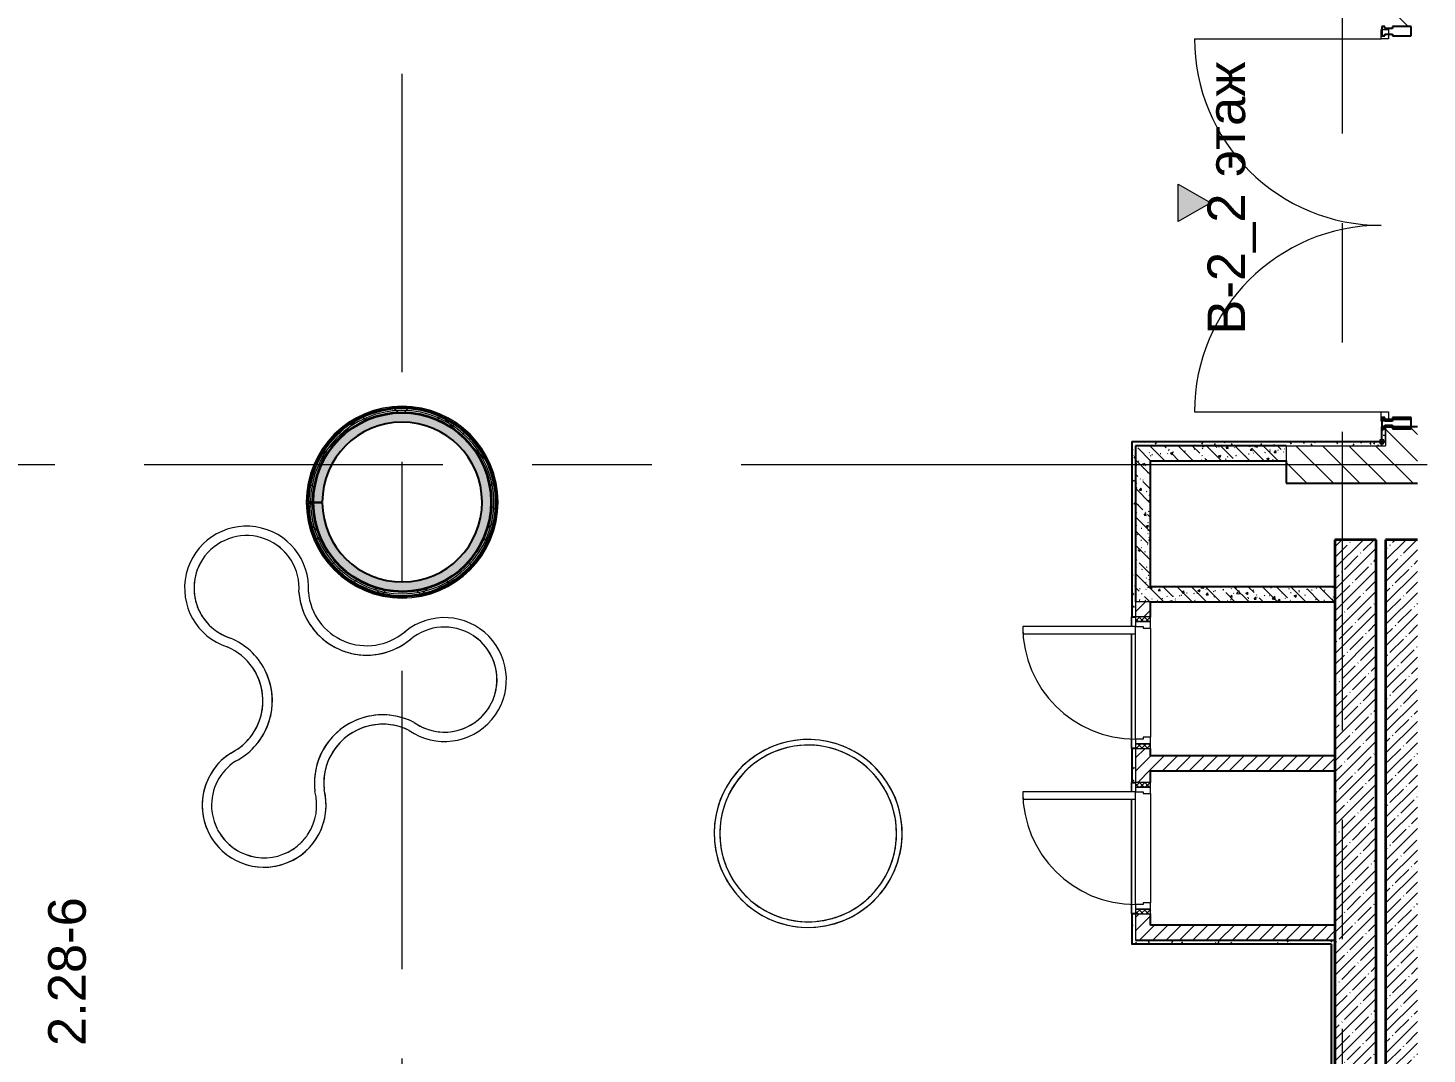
# Model space of a CAD drawing. Header units: millimetres. Extents: x 16345 to 138513, y -2470 to 23828.
# Drawn here: x 31320 to 38760, y 4664 to 10123 of the extents above; entities that cross this region are included whole.
import ezdxf

# ---------------------------------------------------------------- set-up
doc = ezdxf.new("R2010")
doc.units = ezdxf.units.MM
doc.linetypes.add('Осевая', pattern=[3175, 635, -476.25, 1587.5, -476.25])
for name, color, linetype, lineweight in [('A-DOOR', 7, 'Continuous', 9), ('A-DOOR-1', 7, 'Continuous', 13), ('A-DOOR-FRAM', 7, 'Continuous', 13), ('A-DOOR-FRAM-1', 7, 'Continuous', 9), ('A-GLAZ-CWMG', 7, 'Continuous', 9), ('A-GLAZ-CWMG-1', 7, 'Continuous', 25), ('A-WALL', 7, 'Continuous', 9), ('G-ANNO-SYMB', 7, 'Continuous', 9), ('I-WALL', 7, 'Continuous', 9), ('Оси', 7, 'Continuous', 9), ('Оси-2', 7, 'Осевая', 9)]:
    doc.layers.add(name, color=color, linetype=linetype, lineweight=lineweight)
for name, color, linetype, lineweight, true_color in [('A-WALL-2', 7, 'Continuous', 35, 0x3c3c3c), ('A-WALL-3', 7, 'Continuous', 25, 0x3c3c3c), ('A-WALL-FNSH-1', 7, 'Continuous', 13, 0x3c3c3c), ('I-FURN-1', 7, 'Continuous', 9, 0xf0f0f0)]:
    doc.layers.add(name, color=color, linetype=linetype, lineweight=lineweight, true_color=true_color)
doc.styles.add('Arial_1', font='arial.ttf', dxfattribs={"height": 200})
pattern_1 = [(45, (0, 0), (-57.02463, 57.02463), []), (45, (57.025, 0), (-57.02463, 57.02463), [100.806, -20.161, 3.353, -16.808])]
pattern_2 = [(135, (0, 0), (-70.71068, -70.71068), [])]
pattern_3 = [(135, (0, 0), (-75.43415, -75.43415), [106.68, -17.78, 3.556, -17.78]), (135, (0, 75.39), (-75.43415, -75.43415), []), (50, (0, 0), (127.52922, -11.15758), [13.335, -146.685]), (355, (0, 0), (-24.66966, 133.74002), [10.668, -117.348]), (100.451, (10.63, -0.93), (102.85973, 122.58178), [11.333, -124.663]), (46.184, (0, 35.56), (189.75516, -29.43036), [20.002, -220.027]), (96.636, (15.81, 33.1), (166.1822, 173.1996), [17, -186.995]), (351.184, (0, 35.56), (166.1839, 173.1976), [16.002, -176.022]), (21, (17.78, 26.67), (106.13027, -71.58603), [13.335, -146.685]), (326, (17.78, 26.67), (43.26188, 128.93175), [10.668, -117.348]), (71.451, (26.62, 20.7), (149.39198, 57.34505), [11.333, -124.663]), (37.5, (0, 0), (2.16223, 59.18836), [3.353, -112.573, 3.353, -115.773, -117.792]), (37.5, (0, 0), (2.16223, 59.18836), [-235.052, 3.353, -114.44]), (7.5, (0, 0), (46.77386, 70.12615), [3.353, -64.567, 3.353, -109.906, -44.894]), (7.5, (0, 0), (46.77386, 70.12615), [-181.178, 3.353, -41.542]), (327.5, (-39.65, 0), (94.91367, -4.010093), [3.353, -41.097, 3.353, -135.331, -184.023]), (327.5, (-39.65, 0), (94.91367, -4.010093), [-183.134, 3.353, -180.67]), (317.5, (-57.43, 0), (103.69057, 17.79882), [3.353, -54.432, 3.353, -88.748, -130.683]), (317.5, (-57.43, 0), (103.69057, 17.79882), [-149.885, 3.353, -127.33])]
pattern_4 = [(45, (0, 0), (-35.35534, 35.35534), [])]
pattern_5 = [(45, (0, 0), (-106.066, 106.066), []), (135, (0, 0), (-106.066, -106.066), [])]
pattern_6 = [(0, (0, 0), (121.92, 30.48), [10.058, -81.382, 10.058, -81.382, -487.68]), (0, (0, 0), (121.92, 30.48), [-182.88, 10.058, -172.822, 10.058, -81.382, -213.36]), (0, (0, 0), (121.92, 30.48), [-457.2, 10.058, -50.902, 10.058, -142.342]), (120, (45.72, 15.24), (-87.356454, 90.345817), [10.058, -81.382, 10.058, -81.382, -487.68]), (120, (45.72, 15.24), (-87.356454, 90.345817), [-182.88, 10.058, -172.822, 10.058, -81.382, -213.36]), (120, (45.72, 15.24), (-87.356454, 90.345817), [-457.2, 10.058, -50.902, 10.058, -142.342]), (240, (60.96, 76.2), (-34.563546, -120.825817), [10.058, -81.382, 10.058, -81.382, -487.68]), (240, (60.96, 76.2), (-34.563546, -120.825817), [-182.88, 10.058, -172.822, 10.058, -81.382, -213.36]), (240, (60.96, 76.2), (-34.563546, -120.825817), [-457.2, 10.058, -50.902, 10.058, -142.342])]

# ---------------------------------------------------------------- blocks, each defined once
blk = doc.blocks.new('110_Дверь_СКБ_1Ст - д-18 700x2100h_Технический шкаф ЭОМ и СС-21511926-План разверток пом_ 2_28_ Этаж 2')
at = {"layer": 'A-DOOR'}
h = blk.add_hatch(dxfattribs=at)
h.set_pattern_fill('FP_8', color=256, style=0, pattern_type=2)
h.set_pattern_definition([(135, (1951.41, 104.685), (-14.14214, -14.14214), []), (225, (1951.41, 104.685), (14.14214, -14.14214), [])])
h.paths.add_polyline_path([(337.5, -40), (362.5, -40), (362.5, 40), (337.5, 40)])
at = {"layer": 'A-DOOR-FRAM-1'}
h = blk.add_hatch(dxfattribs=at)
h.set_pattern_fill('FP_9', color=256, style=0, pattern_type=2)
h.set_pattern_definition([(45, (-171.384, 104.685), (-14.1421, 14.1421), []), (135, (-171.384, 104.685), (-14.1421, -14.1421), [])])
h.paths.add_polyline_path([(-337.5, -40), (-312.5, -40), (-312.5, 40), (-337.5, 40)])
at = {"layer": 'A-DOOR'}
blk.add_arc((312.5, 40), 600, 90, 180, dxfattribs=at)
at = {"layer": 'A-DOOR-1'}
for p, q in [((312.5, 640), (272.5, 640)), ((272.5, 640), (272.5, 40)), ((312.5, 40), (312.5, 640)), ((272.5, 40), (312.5, 40))]:
    blk.add_line(p, q, dxfattribs=at)
at = {"layer": 'A-DOOR-FRAM'}
for p, q in [((-312.5, 40), (-337.5, 40)), ((-337.5, 40), (-337.5, -40)), ((-287.5, 40), (-312.5, 40)), ((-312.5, 40), (-312.5, -40)), ((-312.5, -40), (-312.5, 40)), ((-287.5, 0), (-287.5, 40)), ((312.5, 40), (312.5, 0)), ((337.5, 40), (312.5, 40)), ((337.5, -40), (337.5, 40)), ((362.5, 40), (337.5, 40)), ((337.5, 40), (337.5, -40)), ((362.5, -40), (362.5, 40)), ((-337.5, -40), (-312.5, -40)), ((-312.5, -40), (-277.5, -40)), ((-277.5, 0), (-287.5, 0)), ((-277.5, -40), (-277.5, 0)), ((312.5, 0), (302.5, 0)), ((302.5, 0), (302.5, -40)), ((302.5, -40), (337.5, -40)), ((337.5, -40), (362.5, -40))]:
    blk.add_line(p, q, dxfattribs=at)
at = {"layer": 'A-DOOR-FRAM-1'}
for p, q in [((-287.5, 40), (272.5, 40)), ((302.5, -40), (-277.5, -40))]:
    blk.add_line(p, q, dxfattribs=at)
blk = doc.blocks.new('рекреация сидение - рекреация сидение-26958909-План разверток пом_ 2_28_ Этаж 2')
at = {"layer": 'I-FURN-1'}
for p, q in [((560.3, -52.6), (553.5, -52)), ((553.5, -52), (560.3, -52.6)), ((560.8, -2.5), (554, -1.8)), ((554, -1.8), (560.8, -2.5))]:
    blk.add_line(p, q, dxfattribs=at)
for centre, radius, start, end in [((0.7, 671), 329.5, 321.23719, 216.91447), ((0.7, 671), 329.5, 321.23719, 216.91447), ((0.7, 671), 279.5, 107.26747, 217.32381), ((0.7, 671), 279.5, 107.26747, 143.95292), ((0.7, 671), 279.5, 33.89658, 107.26747), ((0.7, 671), 279.5, 33.89658, 107.26747), ((0.7, 671), 279.5, 143.95292, 168.40988), ((0.7, 671), 279.5, 320.52569, 33.76562), ((0.7, 671), 279.5, 357.21114, 33.76562), ((0.7, 671), 279.5, 168.40988, 205.09533), ((0.7, 671), 279.5, 320.52569, 357.21114), ((0.7, 671), 279.5, 205.09533, 217.32381), ((-526.9, 308.3), 311.3, 261.83484, 31.95273), ((-526.9, 308.3), 311.3, 359.42326, 31.95273), ((-526.9, 308.3), 361.3, 352.30329, 32.32313), ((-526.9, 308.3), 361.3, 352.30329, 32.32313), ((526.9, 308.3), 361.3, 149.20689, 190.88218), ((526.9, 308.3), 361.3, 149.20689, 211.71982), ((526.9, 308.3), 311.3, 149.85072, 274.99192), ((526.9, 308.3), 311.3, 149.85072, 274.99192), ((-526.9, 308.3), 311.3, 283.52116, 359.42326), ((-526.9, 308.3), 361.3, 282.26857, 352.30329), ((-526.9, 308.3), 361.3, 312.28345, 352.30329), ((526.9, 308.3), 361.3, 190.88218, 222.03419), ((526.9, 308.3), 361.3, 211.71982, 222.03419), ((-585.4, -329), 329.5, 87.51083, 339.44799), ((-585.4, -329), 329.5, 87.51083, 262.77146), ((-526.9, 308.3), 311.3, 261.83484, 283.52116), ((-526.9, 308.3), 361.3, 292.27353, 312.28345), ((526.9, 308.3), 361.3, 222.13864, 274.23275), ((526.9, 308.3), 361.3, 222.13864, 232.55747), ((526.9, 308.3), 361.3, 232.55747, 242.97629), ((-585.4, -329), 279.5, 87.97918, 148.01045), ((-585.4, -329), 279.5, 87.97918, 148.01045), ((-526.9, 308.3), 361.3, 262.25865, 282.26857), ((-526.9, 308.3), 361.3, 262.25865, 282.26857), ((-526.9, 308.3), 361.3, 282.26857, 292.27353), ((583.6, -331.2), 329.5, 200.15032, 93.96127), ((583.6, -331.2), 329.5, 200.15032, 93.96127), ((526.9, 308.3), 361.3, 242.97629, 274.23275), ((583.6, -331.2), 279.5, 23.08728, 94.77994), ((583.6, -331.2), 279.5, 23.08728, 94.77994), ((-585.4, -329), 279.5, 148.01045, 171.82305), ((-585.4, -329), 279.5, 148.01045, 160.01671), ((583.6, -331.2), 279.5, 199.45448, 22.83975), ((583.6, -331.2), 279.5, 211.61283, 22.83975), ((-585.4, -329), 279.5, 172.02296, 184.02922), ((-585.4, -329), 279.5, 172.02296, 268.073), ((-585.4, -329), 279.5, 160.01671, 171.82305), ((-1.3, -594.8), 363.8, 32.77225, 152.02272), ((-1.3, -594.8), 363.8, 79.64543, 152.02272), ((-1.3, -594.8), 313.8, 28.57246, 151.42754), ((-1.3, -594.8), 313.8, 62.07839, 151.42754), ((-1.3, -594.8), 363.8, 58.9662, 79.64543), ((-1.3, -594.8), 363.8, 32.77225, 58.9662), ((-585.4, -329), 279.5, 184.02922, 279.95539), ((-1.3, -594.8), 313.8, 28.57246, 62.07839), ((-585.4, -329), 329.5, 262.77146, 339.44799), ((-585.4, -329), 279.5, 292.10373, 340.11053), ((-585.4, -329), 279.5, 292.10373, 340.11053), ((-1.3, -594.8), 363.8, 27.94737, 32.66254), ((-1.3, -594.8), 363.8, 27.94737, 32.66254), ((583.6, -331.2), 279.5, 199.45448, 211.61283), ((-585.4, -329), 279.5, 280.07925, 292.08551), ((-585.4, -329), 279.5, 280.07925, 292.08551), ((-585.4, -329), 279.5, 268.073, 279.95539)]:
    blk.add_arc(centre, radius, start, end, dxfattribs=at)
blk = doc.blocks.new('ПУФ2 - 1_52б-V4-План разверток пом_ 2_28_ Этаж 2')
at = {"layer": 'I-FURN-1'}
for radius, start, end in [(500, 360, 180), (500, 0, 162), (470, 360, 180), (470, 108, 126), (470, 99, 108), (470, 90, 99), (470, 81, 90), (470, 72, 81), (470, 63, 72), (470, 126, 135), (470, 45, 63), (470, 135, 180), (470, 36, 45), (470, 18, 36), (500, 162, 171), (500, 171, 180), (470, 0, 18), (500, 180, 360), (500, 180, 198), (470, 180, 288), (470, 180, 252), (470, 288, 360), (470, 351, 360), (500, 198, 360), (470, 315, 351), (470, 297, 315), (470, 279, 297), (470, 252, 261), (470, 261, 279)]:
    blk.add_arc((0, 0), radius, start, end, dxfattribs=at)
blk = doc.blocks.new('Прямоугольный импост - Импост структурный с накладкой - 160мм Темный-31239214-План разверток пом_ 2_28_ Этаж 2')
at = {"layer": 'A-GLAZ-CWMG-1'}
for p, q in [((-50, 0), (-50, 17)), ((-50, 17), (0, 17)), ((-40, 0), (-50, 0)), ((-40, -40), (-40, 0)), ((0, 0), (-10, 0)), ((-10, 0), (-10, -40)), ((0, 17), (0, 0)), ((-50, -140), (-50, -40)), ((-50, -40), (-40, -40)), ((-10, -40), (0, -40)), ((0, -40), (0, -140)), ((0, -140), (-50, -140))]:
    blk.add_line(p, q, dxfattribs=at)
blk = doc.blocks.new('Дверь_Витражная_остекление_ - ДВН_ДАО_Главный вход_1800 в свету 5-32258809-План разверток пом_ 2_28_ Этаж 2')
at = {"layer": 'A-DOOR'}
for p, q in [((-992.5, -1012.5), (-992.5, -20)), ((992.5, -1012.5), (992.5, -20))]:
    blk.add_line(p, q, dxfattribs=at)
for centre, start, end in [((-992.5, -20), 270, 0), ((992.5, -20), 180, 270)]:
    blk.add_arc(centre, 992.5, start, end, dxfattribs=at)
at = {"layer": 'A-DOOR-1'}
for p, q in [((-1042.5, 20), (-992.5, 20)), ((-1042.5, -20), (-1042.5, 20)), ((-992.5, 20), (-992.5, -20)), ((992.5, 20), (1042.5, 20)), ((992.5, -20), (992.5, 20)), ((1042.5, 20), (1042.5, -20)), ((-992.5, -20), (-1042.5, -20)), ((1042.5, -20), (992.5, -20))]:
    blk.add_line(p, q, dxfattribs=at)
blk = doc.blocks.new('Прямоугольный импост - Импост структурный с накладкой - 160мм Темный-31915521-План разверток пом_ 2_28_ Этаж 2')
at = {"layer": 'A-GLAZ-CWMG-1'}
for p, q in [((-25, 0), (-25, 17)), ((-25, 17), (25, 17)), ((-15, 0), (-25, 0)), ((-15, -40), (-15, 0)), ((25, 0), (15, 0)), ((15, 0), (15, -40)), ((25, 17), (25, 0)), ((-25, -140), (-25, -40)), ((-25, -40), (-15, -40)), ((15, -40), (25, -40)), ((25, -40), (25, -140)), ((25, -140), (-25, -140))]:
    blk.add_line(p, q, dxfattribs=at)
blk = doc.blocks.new('Прямоугольный импост - Импост структурный с накладкой - 160мм Темный-31239248-План разверток пом_ 2_28_ Этаж 2')
at = {"layer": 'A-GLAZ-CWMG-1'}
for p, q in [((0, 17), (-50, 17)), ((-50, 17), (-50, 0)), ((-50, 0), (-40, 0)), ((-40, 0), (-40, -40)), ((-10, -40), (-10, 0)), ((-10, 0), (0, 0)), ((0, 0), (0, 17)), ((-40, -40), (-50, -40)), ((-50, -40), (-50, -140)), ((0, -40), (-10, -40)), ((0, -140), (0, -40)), ((-50, -140), (0, -140))]:
    blk.add_line(p, q, dxfattribs=at)
blk = doc.blocks.new('Фасад - Марка фасада_Указатель-25386507-План разверток пом_ 2_28_ Этаж 2')
at = {"layer": 'G-ANNO-SYMB'}
blk.add_hatch(color=256, dxfattribs=at).paths.add_polyline_path([(-1, 0), (0, 1.732), (1, 0), (0, 0)])
for p, q in [((0, 1.732), (-1, 0)), ((1, 0), (0, 1.732)), ((-1, 0), (0, 0)), ((0, 0), (1, 0))]:
    blk.add_line(p, q, dxfattribs=at)

msp = doc.modelspace()

# ---------------------------------------------------------------- hatches: boundary and pattern name
at = {"layer": 'I-WALL'}
h = msp.add_hatch(dxfattribs=at)
h.set_pattern_fill('FP_14', color=256, style=0, pattern_type=2)
h.set_pattern_definition(pattern_6)
h.paths.add_polyline_path([(38520, 7900), (38540, 7900), (38540, 8000), (38520, 8000), (38520, 7920)])
h.paths.add_polyline_path([(38540, 10130), (38540, 10680), (38520, 10680), (38520, 10130)])
h = msp.add_hatch(dxfattribs=at)
h.set_pattern_fill('FP_3', color=256, style=0, pattern_type=2)
h.set_pattern_definition(pattern_2)
h.paths.add_polyline_path([(38709.1, 7900), (38709.1, 8000), (38540, 8000), (38540, 7900)])
h.paths.add_polyline_path([(38709.1, 10130), (38709.1, 10230), (38540, 10230), (38540, 10130)])
for points in [[(32800.7, 7600), (32807, 7679.7), (32825.7, 7757.4), (32859.8, 7837), (32898, 7899.3), (32949.9, 7960.1), (33010.7, 8012), (33078.8, 8053.8), (33152.6, 8084.3), (33230.3, 8103), (33310, 8109.3), (33389.7, 8103), (33467.4, 8084.3), (33541.2, 8053.8), (33609.3, 8012), (33670.1, 7960.1), (33722, 7899.3), (33763.8, 7831.2), (33794.3, 7757.4), (33813, 7679.7), (33814, 7679.8), (33795.3, 7757.7), (33764.6, 7831.7), (33722.8, 7899.9), (33670.8, 7960.8), (33609.9, 8012.8), (33541.7, 8054.6), (33467.7, 8085.3), (33389.8, 8104), (33310, 8110.3), (33230.2, 8104), (33152.3, 8085.3), (33078.3, 8054.6), (33010.1, 8012.8), (32949.2, 7960.8), (32897.2, 7899.9), (32855.4, 7831.7), (32824.7, 7757.7), (32806, 7679.8), (32799.7, 7600)], [(33332.2, 7125.5), (33407.9, 7135.2), (33481.1, 7156.9), (33549.8, 7190), (33612.4, 7233.7), (33667.2, 7286.9), (33712.7, 7348.2), (33747.9, 7415.9), (33771.7, 7488.5), (33783.6, 7563.9), (33782.5, 7644.9), (33770.7, 7715.5), (33746.3, 7787.8), (33710.6, 7855.3), (33664.5, 7916.2), (33609.3, 7968.9), (33546.3, 8012), (33477.3, 8044.6), (33403.9, 8065.6), (33328.1, 8074.7), (33251.8, 8071.4), (33177, 8056), (33105.7, 8028.8), (33039.7, 7990.6), (32980.6, 7942.2), (32930, 7885), (32889.3, 7820.5), (32859.4, 7750.2), (32841.1, 7676.1), (32835, 7600), (32885, 7600), (32891.1, 7671.7), (32909.2, 7741.4), (32938.8, 7807), (32979.1, 7866.7), (33028.8, 7918.7), (33086.7, 7961.6), (33150.9, 7994.1), (33219.7, 8015.3), (33291.1, 8024.6), (33365.1, 8021.2), (33433.4, 8006.7), (33500.3, 7980), (33561.7, 7942.5), (33615.9, 7895.1), (33661.3, 7839.2), (33696.6, 7776.5), (33720.9, 7708.7), (33733.3, 7637.8), (33733.6, 7565.8), (33721.8, 7494.8), (33698.1, 7426.8), (33663.3, 7363.8), (33618.4, 7307.6), (33564.6, 7259.7), (33503.5, 7221.6), (33436.9, 7194.4), (33366.6, 7178.8), (33294.7, 7175.3), (33223.3, 7183.9), (33152.3, 7205.5), (33089.8, 7236.5), (33031.6, 7278.9), (32981.4, 7330.5), (32940.6, 7389.8), (32910.4, 7455.2), (32891.7, 7524.7), (32885, 7596.4), (32835, 7595.9), (32841.8, 7519.9), (32860.7, 7445.9), (32891.2, 7375.9), (32932.5, 7311.7), (32983.5, 7255), (33043, 7207.1), (33109.4, 7169.4), (33181, 7142.9), (33255.9, 7128.1)], [(33310, 7089.7), (33389.8, 7096), (33467.7, 7114.7), (33541.7, 7145.4), (33609.9, 7187.2), (33670.8, 7239.2), (33722.8, 7300.1), (33764.6, 7368.3), (33795.3, 7442.3), (33814, 7520.2), (33813, 7520.3), (33794.3, 7442.6), (33763.8, 7368.8), (33722, 7300.7), (33670.1, 7239.9), (33609.3, 7188), (33541.2, 7146.2), (33467.4, 7115.7), (33389.7, 7097), (33310, 7090.7), (33230.3, 7097), (33152.3, 7115.8), (33078.8, 7146.2), (33010.7, 7188), (32949.9, 7239.9), (32898, 7300.7), (32856.2, 7368.8), (32825.7, 7442.6), (32807, 7520.3), (32806, 7520.2), (32824.7, 7442.3), (32855.4, 7368.3), (32897.2, 7300.1), (32949.2, 7239.2), (33010.1, 7187.2), (33078.3, 7145.4), (33152.3, 7114.7), (33230.2, 7096)]]:
    msp.add_hatch(color=256, dxfattribs=at).paths.add_polyline_path(points)
h = msp.add_hatch(dxfattribs=at)
h.set_pattern_fill('FP_13', color=256, style=0, pattern_type=2)
h.set_pattern_definition(pattern_5)
h.paths.add_polyline_path([(33313.2, 7100), (33391.3, 7106.7), (33467.4, 7125.4), (33539.6, 7155.8), (33606.1, 7197.1), (33665.4, 7248.3), (33716, 7308.2), (33756.6, 7375.2), (33786.3, 7447.7), (33804.2, 7524), (33810, 7602.1), (33803.5, 7680.2), (33784.9, 7756.3), (33754.7, 7828.6), (33713.5, 7895.3), (33662.4, 7954.7), (33602.7, 8005.4), (33535.8, 8046.1), (33463.3, 8075.9), (33387.1, 8094), (33308.9, 8100), (33230.8, 8093.7), (33154.7, 8075.3), (33082.3, 8045.2), (33015.6, 8004.1), (32956.1, 7953.2), (32905.2, 7893.5), (32864.4, 7826.7), (32834.4, 7754.3), (32816.1, 7678.1), (32810, 7600), (32822.5, 7600), (32828.8, 7678.1), (32847.5, 7754.2), (32878.2, 7826.3), (32920, 7892.5), (32971.9, 7951.2), (33032.5, 8000.8), (33100.3, 8040.1), (33173.5, 8068), (33250.3, 8083.8), (33328.6, 8087.1), (33406.4, 8077.9), (33481.7, 8056.3), (33554.9, 8021.2), (33617.2, 7978.6), (33673.8, 7924.5), (33721.1, 7862), (33757.8, 7792.8), (33782.9, 7718.5), (33795.8, 7641.3), (33796.1, 7562.9), (33783.9, 7485.5), (33759.4, 7411.1), (33723.3, 7341.5), (33676.6, 7278.7), (33620.4, 7224.1), (33556.2, 7179.2), (33485.6, 7145.2), (33410.5, 7123), (33332.7, 7113), (33254.4, 7115.7), (33177.6, 7130.8), (33104.1, 7158.1), (33036, 7196.8), (32974.9, 7245.9), (32922.5, 7304.1), (32880.1, 7370), (32848.9, 7441.9), (32829.5, 7517.8), (32822.5, 7595.8), (32810, 7595.7), (32816.8, 7517.7), (32835.7, 7441.6), (32866.3, 7369.5), (32907.8, 7303), (32959.1, 7243.8), (33019.1, 7193.4), (33086.2, 7152.9), (33158.8, 7123.4), (33235.1, 7105.6)])
h = msp.add_hatch(dxfattribs=at)
h.set_pattern_fill('FP_13', color=256, style=0, pattern_type=2)
h.set_pattern_definition(pattern_5)
h.paths.add_polyline_path([(33332.7, 7113), (33410.5, 7123), (33485.6, 7145.2), (33556.2, 7179.2), (33620.4, 7224.1), (33676.6, 7278.7), (33723.3, 7341.5), (33759.4, 7411.1), (33783.9, 7485.5), (33796.1, 7562.9), (33795.1, 7644.9), (33782.9, 7718.5), (33757.8, 7792.8), (33721.1, 7862), (33673.8, 7924.5), (33617.2, 7978.6), (33552.5, 8022.9), (33481.7, 8056.3), (33406.4, 8077.9), (33328.6, 8087.1), (33250.3, 8083.8), (33173.5, 8068), (33100.3, 8040.1), (33032.5, 8000.8), (32971.9, 7951.2), (32920, 7892.5), (32878.2, 7826.3), (32847.5, 7754.2), (32828.8, 7678.1), (32822.5, 7600), (32835, 7600), (32841.1, 7676.1), (32859.8, 7751.2), (32889.3, 7820.5), (32930, 7885), (32980.6, 7942.2), (33039.7, 7990.6), (33105.7, 8028.8), (33177, 8056), (33251.8, 8071.4), (33328.1, 8074.7), (33403.9, 8065.6), (33477.3, 8044.6), (33546.3, 8012), (33609.3, 7968.9), (33664.5, 7916.2), (33710.6, 7855.3), (33746.3, 7787.8), (33770.7, 7715.5), (33783.3, 7640.2), (33783.6, 7563.9), (33771.7, 7488.5), (33747.9, 7415.9), (33712.7, 7348.2), (33667.2, 7286.9), (33612.4, 7233.7), (33549.8, 7190), (33481.1, 7156.9), (33407.9, 7135.2), (33332.2, 7125.5), (33255.9, 7128.1), (33181, 7142.9), (33109.4, 7169.4), (33043, 7207.1), (32983.5, 7255), (32932.5, 7311.7), (32891.2, 7375.9), (32859.8, 7449.5), (32841.8, 7519.9), (32835, 7595.9), (32822.5, 7595.8), (32829.5, 7517.8), (32848.9, 7441.9), (32880.1, 7370), (32922.5, 7304.1), (32974.9, 7245.9), (33036, 7196.8), (33104.1, 7158.1), (33177.6, 7130.8), (33254.4, 7115.7)])
h = msp.add_hatch(dxfattribs=at)
h.set_pattern_fill('FP_14', color=256, style=0, pattern_type=2)
h.set_pattern_definition(pattern_6)
h.paths.add_polyline_path([(38010.7, 7900), (38540, 7900), (38540, 7920), (37190, 7920), (37190, 7900), (37540.3, 7900)])
h = msp.add_hatch(dxfattribs=at)
h.set_pattern_fill('FP_14', color=256, style=0, pattern_type=2)
h.set_pattern_definition(pattern_6)
h.paths.add_polyline_path([(37210, 5250), (37210, 5409), (37190, 5409), (37190, 5250)])
h.paths.add_polyline_path([(37210, 6109), (37210, 6289), (37190, 6289), (37190, 6109)])
h.paths.add_polyline_path([(37190, 6989), (37210, 6989), (37210, 7900), (37190, 7900), (37190, 7268.5)])
h = msp.add_hatch(dxfattribs=at)
h.set_pattern_fill('FP_4', color=256, style=0, pattern_type=2)
h.set_pattern_definition(pattern_3)
h.paths.add_polyline_path([(37210, 7150), (37290, 7150), (37290, 7900), (37210, 7900), (37210, 7268.5)])
h = msp.add_hatch(dxfattribs=at)
h.set_pattern_fill('FP_4', color=256, style=0, pattern_type=2)
h.set_pattern_definition(pattern_3)
h.paths.add_polyline_path([(38010.7, 7820), (38010.7, 7900), (37290, 7900), (37290, 7820), (37540.3, 7820)])
h = msp.add_hatch(dxfattribs=at)
h.set_pattern_fill('FP_3', color=256, style=0, pattern_type=2)
h.set_pattern_definition(pattern_2)
h.paths.add_polyline_path([(38010.7, 7700), (38709.1, 7700), (38709.1, 7900), (38010.7, 7900), (38010.7, 7820)])
h = msp.add_hatch(dxfattribs=at)
h.set_pattern_fill('FP_2', color=256, style=0, pattern_type=2)
h.set_pattern_definition(pattern_1)
h.paths.add_polyline_path([(38270, 400), (38490, 400), (38490, 7400), (38270, 7400), (38270, 494.1)])
h = msp.add_hatch(dxfattribs=at)
h.set_pattern_fill('FP_2', color=256, style=0, pattern_type=2)
h.set_pattern_definition(pattern_1)
h.paths.add_polyline_path([(38709.1, 410), (38709.1, 7400), (38540, 7400), (38540, 410)])
h = msp.add_hatch(dxfattribs=at)
h.set_pattern_fill('FP_4', color=256, style=0, pattern_type=2)
h.set_pattern_definition(pattern_3)
h.paths.add_polyline_path([(37290, 7070), (38270, 7070), (38270, 7150), (37210, 7150), (37210, 7070)])
h = msp.add_hatch(dxfattribs=at)
h.set_pattern_fill('FP_7', color=256, style=0, pattern_type=2)
h.set_pattern_definition(pattern_4)
h.paths.add_polyline_path([(37210, 5270), (37290, 5270), (37290, 5409), (37210, 5409)])
h.paths.add_polyline_path([(37290, 6109), (37290, 6289), (37210, 6289), (37210, 6109)])
h.paths.add_polyline_path([(37210, 6989), (37290, 6989), (37290, 7070), (37210, 7070)])
h = msp.add_hatch(dxfattribs=at)
h.set_pattern_fill('FP_7', color=256, style=0, pattern_type=2)
h.set_pattern_definition(pattern_4)
h.paths.add_polyline_path([(38270, 6170), (38270, 6250), (37290, 6250), (37290, 6170), (37540.3, 6170)])
h = msp.add_hatch(dxfattribs=at)
h.set_pattern_fill('FP_7', color=256, style=0, pattern_type=2)
h.set_pattern_definition(pattern_4)
h.paths.add_polyline_path([(38270, 5270), (38270, 5350), (37290, 5350), (37290, 5270), (37540.3, 5270)])
h = msp.add_hatch(dxfattribs=at)
h.set_pattern_fill('FP_14', color=256, style=0, pattern_type=2)
h.set_pattern_definition(pattern_6)
h.paths.add_polyline_path([(38250, 5250), (38270, 5250), (38270, 5270), (37210, 5270), (37210, 5250), (38249, 5250)])
h = msp.add_hatch(dxfattribs=at)
h.set_pattern_fill('FP_14', color=256, style=0, pattern_type=2)
h.set_pattern_definition(pattern_6)
h.paths.add_polyline_path([(38270, 400), (38270, 5250), (38250, 5250), (38250, 400)])

# ---------------------------------------------------------------- linework, layer by layer
at = {"layer": 'A-WALL'}
for p, q in [((38540, 8000), (38540, 7900)), ((38540, 7920), (38540, 8000)), ((38010.7, 7900), (38010.7, 7820)), ((38010.7, 7900), (38540, 7900)), ((38540, 7900), (38540, 7900)), ((37210, 7070), (37210, 6989)), ((37290, 7070), (37210, 7070)), ((37210, 6289), (37210, 6109)), ((37210, 5409), (37210, 5270))]:
    msp.add_line(p, q, dxfattribs=at)
msp.add_arc((33310, 7600), 487.5, 180.49142, 180, dxfattribs=at)
at = {"layer": 'A-WALL-2'}
for p, q in [((32810, 7600), (32835, 7600)), ((32835, 7595.9), (32810, 7595.7)), ((38490, 7400), (38270, 7400)), ((38270, 7400), (38270, 400)), ((38490, 400), (38490, 7400)), ((38540, 7400), (38540, 410)), ((38709.1, 7400), (38540, 7400))]:
    msp.add_line(p, q, dxfattribs=at)
for radius in [500, 475]:
    msp.add_arc((33310, 7600), radius, 180.49142, 180, dxfattribs=at)
at = {"layer": 'A-WALL-3'}
for p, q in [((38709.1, 8000), (38520, 8000)), ((38520, 7900), (38520, 8000)), ((38540, 7920), (37190, 7920)), ((37190, 7920), (37190, 6989)), ((38010.7, 7900), (37210, 7900)), ((37210, 7900), (37210, 7070)), ((37290, 7820), (38010.7, 7820)), ((37290, 7150), (37290, 7820)), ((38010.7, 7820), (38010.7, 7700)), ((38010.7, 7700), (38709.1, 7700)), ((32835, 7600), (32885, 7600)), ((32885, 7596.4), (32835, 7595.9)), ((38270, 7150), (37290, 7150)), ((37290, 7070), (38270, 7070)), ((37290, 6989), (37290, 7070)), ((37190, 6989), (37210, 6989)), ((37190, 6289), (37190, 6109)), ((37210, 6289), (37190, 6289)), ((37290, 6250), (37290, 6289)), ((38270, 6250), (37290, 6250)), ((37190, 6109), (37210, 6109)), ((37290, 6109), (37290, 6170)), ((37290, 6170), (38270, 6170)), ((37190, 5409), (37190, 5250)), ((37210, 5409), (37190, 5409)), ((37290, 5350), (37290, 5409)), ((38270, 5350), (37290, 5350)), ((37190, 5250), (38250, 5250)), ((37210, 5270), (38270, 5270)), ((38250, 5250), (38250, 420))]:
    msp.add_line(p, q, dxfattribs=at)
msp.add_arc((33310, 7600), 425, 180.49142, 180, dxfattribs=at)
at = {"layer": 'A-WALL-FNSH-1'}
for p, q in [((38520, 8000), (38519, 8000)), ((38519, 8000), (38519, 7921)), ((37189, 7921), (37189, 6989)), ((38519, 7921), (37189, 7921)), ((38529.5, 7931), (38509.5, 7931)), ((38509.5, 7931), (38509.5, 7911)), ((38509.5, 7911), (38529.5, 7911)), ((38529.5, 7911), (38529.5, 7931)), ((37189, 6989), (37190, 6989)), ((37190, 6289), (37189, 6289)), ((37189, 6289), (37189, 6109)), ((37189, 6109), (37190, 6109)), ((37190, 5409), (37189, 5409)), ((37189, 5409), (37189, 5249)), ((37189, 5249), (38249, 5249)), ((38249, 5249), (38249, 421))]:
    msp.add_line(p, q, dxfattribs=at)
for radius, start, end in [(510.3, 0, 180), (509.3, 0, 180), (510.3, 180, 360), (509.3, 180, 0)]:
    msp.add_arc((33310, 7600), radius, start, end, dxfattribs=at)
at = {"layer": 'I-WALL'}
for p, q in [((37189, 6939), (37189, 6989)), ((37190, 6939), (37190, 6989)), ((37189, 6289), (37189, 6899)), ((37190, 6289), (37190, 6899)), ((37189, 6059), (37189, 6109)), ((37190, 6059), (37190, 6109)), ((37189, 5409), (37189, 6019)), ((37190, 5409), (37190, 6019))]:
    msp.add_line(p, q, dxfattribs=at)
at = {"layer": 'Оси'}
msp.add_line((36260, 7800), (38760, 7800), dxfattribs=at)
at = {"layer": 'Оси-2'}
for p, q in [((33310, 829.5), (33310, 21302.9)), ((38310, 2099.5), (38310, 21302.9)), ((21302, 7800), (36260, 7800))]:
    msp.add_line(p, q, dxfattribs=at)

# ---------------------------------------------------------------- block references
at = {"layer": 'A-DOOR'}
for name, p, rotation in [('Дверь_Витражная_остекление_ - ДВН_ДАО_Главный вход_1800 в свету 5-32258809-План разверток пом_ 2_28_ Этаж 2', (38536, 9072.5), 269.9999999999999), ('110_Дверь_СКБ_1Ст - д-18 700x2100h_Технический шкаф ЭОМ и СС-21511926-План разверток пом_ 2_28_ Этаж 2', (37250, 6626.5), 89.99999999999991), ('110_Дверь_СКБ_1Ст - д-18 700x2100h_Технический шкаф ЭОМ и СС-21511926-План разверток пом_ 2_28_ Этаж 2', (37250, 5746.5), 89.99999999999991)]:
    msp.add_blockref(name, p, dxfattribs=dict(at, rotation=rotation))
at = {"layer": 'A-GLAZ-CWMG', "rotation": 89.99999999999993}
msp.add_blockref('Прямоугольный импост - Импост структурный с накладкой - 160мм Темный-31239248-План разверток пом_ 2_28_ Этаж 2', (38536, 10130), dxfattribs=at)
at = {"layer": 'A-GLAZ-CWMG', "extrusion": (0, 0, -1), "rotation": 270.0000000000001}
for name, p in [('Прямоугольный импост - Импост структурный с накладкой - 160мм Темный-31239214-План разверток пом_ 2_28_ Этаж 2', (-38536, 8000)), ('Прямоугольный импост - Импост структурный с накладкой - 160мм Темный-31915521-План разверток пом_ 2_28_ Этаж 2', (-38536, 8015))]:
    msp.add_blockref(name, p, dxfattribs=at)
at = {"layer": 'G-ANNO-SYMB', "extrusion": (0, 0, -1), "xscale": 99.99999999999993, "yscale": 99.99999999999993, "zscale": 99.99999999999993, "rotation": 90.00000000000024}
msp.add_blockref('Фасад - Марка фасада_Указатель-25386507-План разверток пом_ 2_28_ Этаж 2', (-37437.1, 9192.1), dxfattribs=at)
at = {"layer": 'I-FURN-1'}
for name, p, rotation in [('рекреация сидение - рекреация сидение-26958909-План разверток пом_ 2_28_ Этаж 2', (32866.7, 6592.5), 34.99999999999948), ('ПУФ2 - 1_52б-V4-План разверток пом_ 2_28_ Этаж 2', (35469, 5837.4), 184.6613193387894)]:
    msp.add_blockref(name, p, dxfattribs=dict(at, rotation=rotation))

# ---------------------------------------------------------------- texts
at = {"layer": 'G-ANNO-SYMB', "char_height": 200, "attachment_point": 1, "rotation": 90, "style": 'Arial_1'}
for s, insert, width in [('этаж', (37592.8, 9330.8), 761.603), ('-2_2 ', (37592.8, 8682.6), 785.654), ('\\fArial|b0|i0|c204|p34|;В', (37592.8, 8490.8), 232.489), (' 2.28-6', (31427.4, 4628.5), 1074.261)]:
    msp.add_mtext(s, dxfattribs=dict(at, insert=insert, width=width))

doc.saveas('drawing.dxf')
